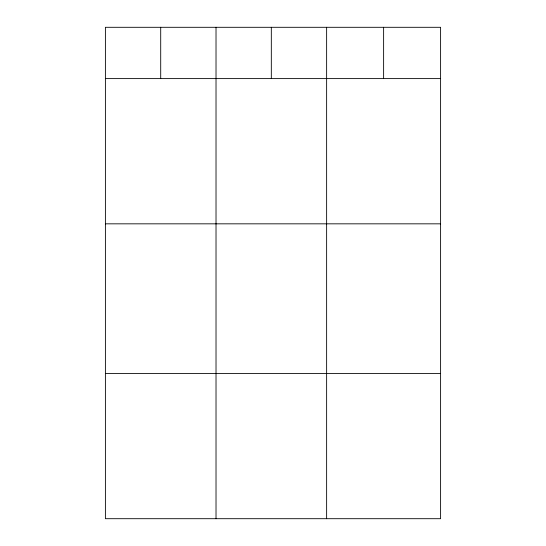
<?xml version="1.0" encoding="UTF-8"?>
<svg xmlns="http://www.w3.org/2000/svg" width="546" height="546" viewBox="0 0 546 546"><rect width="100%" height="100%" fill="white"/><g stroke="black" fill="none" stroke-linecap="round" stroke-linejoin="round"><path stroke-width="0.82" d="M440.602 78.604L440.602 518.7L105.398 518.7L105.398 27.3L440.602 27.3L440.602 78.604L105.398 78.604M105.398 223.833L440.602 223.833M105.398 373.471L440.602 373.471M383.62 27.3L383.62 78.604M326.631 27.3L326.631 518.7M271.321 27.3L271.321 78.604M216.018 27.3L216.018 518.7M160.708 27.3L160.708 78.604"/></g></svg>
